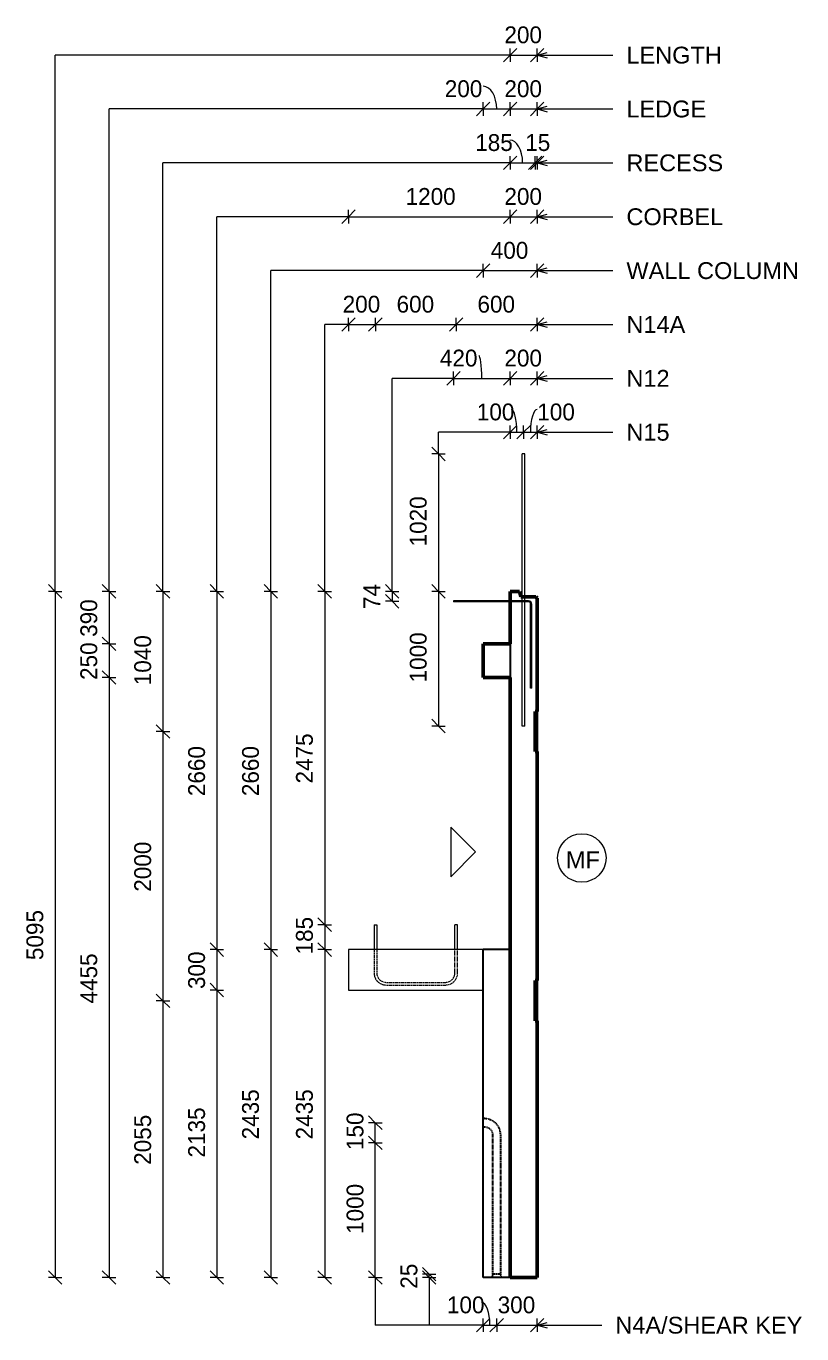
# Model space of a CAD drawing. Header units: millimetres. Extents: x 11044 to 27690, y -2714 to 8859.
# Drawn here: x 21935 to 27690, y -1813 to 7896 of the extents above; entities that cross this region are included whole.
import ezdxf

# ---------------------------------------------------------------- set-up
doc = ezdxf.new("R2010")
doc.units = ezdxf.units.MM
doc.linetypes.add('Dash', pattern=[6.36, 3.18, -3.18])
for name, color, linetype, lineweight in [('A-ANNO-DIMS', 211, 'Continuous', 9), ('A-ANNO-DIMS-50', 211, 'Continuous', 9), ('A-DETL-MBND', 5, 'Continuous', 18), ('A-WALL', 113, 'Continuous', 25), ('A-WALL-HDLN', 110, 'Dash', 25), ('G-ANNO-TEXT', 231, 'Continuous', 9), ('S-BEAM', 12, 'Continuous', 18), ('S-RBAR', 171, 'Continuous', 18)]:
    doc.layers.add(name, color=color, linetype=linetype, lineweight=lineweight)
doc.styles.add('Arial_1', font='arial.ttf', dxfattribs={"height": 125})
doc.styles.add('Nirmala UI Semilight', font='NirmalaS.ttf', dxfattribs={"height": 125})
doc.dimstyles.new('Arrow_Filled_-_2_5_NI_UI', dxfattribs={"dimscale": 304.8, "dimtxt": 130.920493, "dimasz": 0.328084, "dimexe": 0.164042, "dimexo": 0.0625, "dimgap": 0.164042, "dimtad": 1, "dimdec": 4, "dimzin": 0, "dimdsep": 46, "dimtxsty": 'Nirmala UI Semilight', "dimblk1": 'OBLIQUE', "dimblk2": 'OBLIQUE', "dimsah": 1, "dimcen": 0.09, "dimazin": 0, "dimtfac": 1, "dimtdec": 4, "dimtix": 1, "dimtmove": 0, "dimatfit": 3, "dimfxl": 0.164042, "dimfxlon": 1, "dimtvp": 1, "dimtolj": 1, "dimtzin": 0, "dimarcsym": 2})
doc.dimstyles.new('Arrow_Filled_-_2_5_NI_UI_1', dxfattribs={"dimscale": 304.8, "dimtxt": 130.920493, "dimasz": 0.328084, "dimexe": 0.164042, "dimexo": 0.0625, "dimgap": 0.164042, "dimtad": 1, "dimdec": 4, "dimzin": 0, "dimdsep": 46, "dimtxsty": 'Nirmala UI Semilight', "dimblk1": 'OBLIQUE', "dimblk2": 'OBLIQUE', "dimsah": 1, "dimcen": 0.09, "dimazin": 0, "dimtfac": 1, "dimtdec": 4, "dimtix": 1, "dimtmove": 1, "dimatfit": 3, "dimfxl": 0.164042, "dimfxlon": 1, "dimtvp": 1, "dimtolj": 1, "dimtzin": 0, "dimarcsym": 2})

# ---------------------------------------------------------------- blocks, each defined once
blk = doc.blocks.new('DIMBLOCK103-Elevation Right')
at = {"layer": 'A-ANNO-DIMS-50'}
for p, q in [((25526.3, 4881.4), (25476.3, 4831.4)), ((25526.3, 4881.4), (25576.3, 4931.4)), ((25526.3, 4881.4), (25526.3, 4931.4)), ((25526.3, 4881.4), (25626.3, 4881.4)), ((25526.3, 4881.4), (25526.3, 4831.4)), ((25626.3, 4881.4), (25576.3, 4831.4)), ((25626.3, 4881.4), (25676.3, 4931.4)), ((25626.3, 4881.4), (25626.3, 4931.4)), ((25626.3, 4881.4), (25626.3, 4831.4))]:
    blk.add_line(p, q, dxfattribs=at)
blk.add_ellipse((25535.8, 4881.4), major_axis=(0, 169), ratio=0.239796, start_param=4.712389, end_param=6.283185, dxfattribs=at)
at = {"layer": 'A-ANNO-DIMS-50', "color": 0, "insert": (25278.7, 5094.5), "char_height": 125, "width": 308.496, "attachment_point": 1, "line_spacing_factor": 1.142579, "style": 'Nirmala UI Semilight'}
blk.add_mtext('100', dxfattribs=at)
blk = doc.blocks.new('_Oblique')
at = {"color": 0, "linetype": 'ByBlock', "lineweight": -2}
blk.add_line((-0.5, -0.5), (0.5, 0.5), dxfattribs=at)
blk = doc.blocks.new('DIMBLOCK104-Elevation Right')
at = {"layer": 'A-ANNO-DIMS-50'}
for p, q in [((25626.3, 4881.4), (25576.3, 4831.4)), ((25626.3, 4881.4), (25676.3, 4931.4)), ((25626.3, 4881.4), (25626.3, 4931.4)), ((25626.3, 4881.4), (25726.3, 4881.4)), ((25626.3, 4881.4), (25626.3, 4831.4)), ((25726.3, 4881.4), (25676.3, 4831.4)), ((25726.3, 4881.4), (25776.3, 4931.4)), ((25726.3, 4881.4), (25726.3, 4931.4)), ((25726.3, 4881.4), (25726.3, 4831.4))]:
    blk.add_line(p, q, dxfattribs=at)
blk.add_ellipse((25727.4, 4881.4), major_axis=(0, 169), ratio=0.302268, start_param=0, end_param=1.570796, dxfattribs=at)
at = {"layer": 'A-ANNO-DIMS-50', "color": 0, "insert": (25727.4, 5094.5), "char_height": 125, "width": 308.496, "attachment_point": 1, "line_spacing_factor": 1.142579, "style": 'Nirmala UI Semilight'}
blk.add_mtext('100', dxfattribs=at)
blk = doc.blocks.new('DIMBLOCK105-Elevation Right')
at = {"layer": 'A-ANNO-DIMS-50'}
for p, q in [((24994.4, 4720), (24944.4, 4770)), ((24994.4, 4720), (24944.4, 4720)), ((24994.4, 4720), (24994.4, 3700)), ((24994.4, 4720), (25044.4, 4670)), ((24994.4, 4720), (25044.4, 4720)), ((24994.4, 3700), (24944.4, 3750)), ((24994.4, 3700), (24944.4, 3700)), ((24994.4, 3700), (25044.4, 3650)), ((24994.4, 3700), (25044.4, 3700))]:
    blk.add_line(p, q, dxfattribs=at)
at = {"layer": 'A-ANNO-DIMS-50', "color": 0, "insert": (24781.4, 4033.9), "char_height": 125, "width": 422.754, "attachment_point": 1, "rotation": 90, "line_spacing_factor": 1.142579, "style": 'Nirmala UI Semilight'}
blk.add_mtext('1020', dxfattribs=at)
blk = doc.blocks.new('DIMBLOCK106-Elevation Right')
at = {"layer": 'A-ANNO-DIMS-50'}
for p, q in [((24994.4, 3700), (24944.4, 3750)), ((24994.4, 3700), (24944.4, 3700)), ((24994.4, 3700), (24994.4, 2700)), ((24994.4, 3700), (25044.4, 3650)), ((24994.4, 3700), (25044.4, 3700)), ((24994.4, 2700), (24944.4, 2750)), ((24994.4, 2700), (24944.4, 2700)), ((24994.4, 2700), (25044.4, 2650)), ((24994.4, 2700), (25044.4, 2700))]:
    blk.add_line(p, q, dxfattribs=at)
at = {"layer": 'A-ANNO-DIMS-50', "color": 0, "insert": (24781.4, 3023.9), "char_height": 125, "width": 422.754, "attachment_point": 1, "rotation": 90, "line_spacing_factor": 1.142579, "style": 'Nirmala UI Semilight'}
blk.add_mtext('1000', dxfattribs=at)
blk = doc.blocks.new('DIMBLOCK107-Elevation Right')
at = {"layer": 'A-ANNO-DIMS-50'}
for p, q in [((24650.2, 3700), (24600.2, 3750)), ((24650.2, 3700), (24600.2, 3700)), ((24650.2, 3700), (24650.2, 3626)), ((24650.2, 3700), (24700.2, 3650)), ((24650.2, 3700), (24700.2, 3700)), ((24650.2, 3626), (24600.2, 3676)), ((24650.2, 3626), (24600.2, 3626)), ((24650.2, 3626), (24700.2, 3576)), ((24650.2, 3626), (24700.2, 3626))]:
    blk.add_line(p, q, dxfattribs=at)
at = {"layer": 'A-ANNO-DIMS-50', "color": 0, "insert": (24437.1, 3569), "char_height": 125, "width": 225.659, "attachment_point": 1, "rotation": 90, "line_spacing_factor": 1.142579, "style": 'Nirmala UI Semilight'}
blk.add_mtext('74', dxfattribs=at)
blk = doc.blocks.new('DIMBLOCK108-Elevation Right')
at = {"layer": 'A-ANNO-DIMS-50'}
for p, q in [((25106.3, 5281.4), (25056.3, 5231.4)), ((25106.3, 5281.4), (25156.3, 5331.4)), ((25106.3, 5281.4), (25106.3, 5331.4)), ((25106.3, 5281.4), (25526.3, 5281.4)), ((25106.3, 5281.4), (25106.3, 5231.4)), ((25526.3, 5281.4), (25476.3, 5231.4)), ((25526.3, 5281.4), (25576.3, 5331.4)), ((25526.3, 5281.4), (25526.3, 5331.4)), ((25526.3, 5281.4), (25526.3, 5231.4))]:
    blk.add_line(p, q, dxfattribs=at)
blk.add_ellipse((25292.8, 5281.4), major_axis=(0, 169), ratio=0.138911, start_param=4.712389, end_param=6.283185, dxfattribs=at)
at = {"layer": 'A-ANNO-DIMS-50', "color": 0, "insert": (25004.8, 5494.5), "char_height": 125, "width": 345.63, "attachment_point": 1, "line_spacing_factor": 1.142579, "style": 'Nirmala UI Semilight'}
blk.add_mtext('420', dxfattribs=at)
blk = doc.blocks.new('DIMBLOCK109-Elevation Right')
at = {"layer": 'A-ANNO-DIMS-50'}
for p, q in [((25526.3, 5281.4), (25476.3, 5231.4)), ((25526.3, 5281.4), (25576.3, 5331.4)), ((25526.3, 5281.4), (25526.3, 5331.4)), ((25526.3, 5281.4), (25726.3, 5281.4)), ((25526.3, 5281.4), (25526.3, 5231.4)), ((25726.3, 5281.4), (25676.3, 5231.4)), ((25726.3, 5281.4), (25776.3, 5331.4)), ((25726.3, 5281.4), (25726.3, 5331.4)), ((25726.3, 5281.4), (25726.3, 5231.4))]:
    blk.add_line(p, q, dxfattribs=at)
at = {"layer": 'A-ANNO-DIMS-50', "color": 0, "insert": (25483.5, 5494.5), "char_height": 125, "width": 342.774, "attachment_point": 1, "line_spacing_factor": 1.142579, "style": 'Nirmala UI Semilight'}
blk.add_mtext('200', dxfattribs=at)
blk = doc.blocks.new('DIMBLOCK110-Elevation Right')
at = {"layer": 'A-ANNO-DIMS-50'}
for p, q in [((24326.3, 5681.4), (24376.3, 5731.4)), ((24326.3, 5681.4), (24326.3, 5731.4)), ((24526.3, 5681.4), (24576.3, 5731.4)), ((24526.3, 5681.4), (24526.3, 5731.4)), ((24326.3, 5681.4), (24276.3, 5631.4)), ((24326.3, 5681.4), (24526.3, 5681.4)), ((24326.3, 5681.4), (24326.3, 5631.4)), ((24526.3, 5681.4), (24476.3, 5631.4)), ((24526.3, 5681.4), (24526.3, 5631.4))]:
    blk.add_line(p, q, dxfattribs=at)
at = {"layer": 'A-ANNO-DIMS-50', "color": 0, "insert": (24283.5, 5894.5), "char_height": 125, "width": 342.774, "attachment_point": 1, "line_spacing_factor": 1.142579, "style": 'Nirmala UI Semilight'}
blk.add_mtext('200', dxfattribs=at)
blk = doc.blocks.new('DIMBLOCK111-Elevation Right')
at = {"layer": 'A-ANNO-DIMS-50'}
for p, q in [((24526.3, 5681.4), (24576.3, 5731.4)), ((24526.3, 5681.4), (24526.3, 5731.4)), ((25126.3, 5681.4), (25176.3, 5731.4)), ((25126.3, 5681.4), (25126.3, 5731.4)), ((24526.3, 5681.4), (24476.3, 5631.4)), ((24526.3, 5681.4), (25126.3, 5681.4)), ((24526.3, 5681.4), (24526.3, 5631.4)), ((25126.3, 5681.4), (25076.3, 5631.4)), ((25126.3, 5681.4), (25126.3, 5631.4))]:
    blk.add_line(p, q, dxfattribs=at)
at = {"layer": 'A-ANNO-DIMS-50', "color": 0, "insert": (24683.5, 5894.5), "char_height": 125, "width": 342.774, "attachment_point": 1, "line_spacing_factor": 1.142579, "style": 'Nirmala UI Semilight'}
blk.add_mtext('600', dxfattribs=at)
blk = doc.blocks.new('DIMBLOCK112-Elevation Right')
at = {"layer": 'A-ANNO-DIMS-50'}
for p, q in [((25126.3, 5681.4), (25176.3, 5731.4)), ((25126.3, 5681.4), (25126.3, 5731.4)), ((25726.3, 5681.4), (25776.3, 5731.4)), ((25726.3, 5681.4), (25726.3, 5731.4)), ((25126.3, 5681.4), (25076.3, 5631.4)), ((25126.3, 5681.4), (25726.3, 5681.4)), ((25126.3, 5681.4), (25126.3, 5631.4)), ((25726.3, 5681.4), (25676.3, 5631.4)), ((25726.3, 5681.4), (25726.3, 5631.4))]:
    blk.add_line(p, q, dxfattribs=at)
at = {"layer": 'A-ANNO-DIMS-50', "color": 0, "insert": (25283.5, 5894.5), "char_height": 125, "width": 342.774, "attachment_point": 1, "line_spacing_factor": 1.142579, "style": 'Nirmala UI Semilight'}
blk.add_mtext('600', dxfattribs=at)
blk = doc.blocks.new('DIMBLOCK113-Elevation Right')
at = {"layer": 'A-ANNO-DIMS-50'}
for p, q in [((24150.2, 3700), (24100.2, 3750)), ((24150.2, 3700), (24100.2, 3700)), ((24150.2, 3700), (24150.2, 1225)), ((24150.2, 3700), (24200.2, 3650)), ((24150.2, 3700), (24200.2, 3700)), ((24150.2, 1225), (24100.2, 1275)), ((24150.2, 1225), (24100.2, 1225)), ((24150.2, 1225), (24200.2, 1175)), ((24150.2, 1225), (24200.2, 1225))]:
    blk.add_line(p, q, dxfattribs=at)
at = {"layer": 'A-ANNO-DIMS-50', "color": 0, "insert": (23937.1, 2273.3), "char_height": 125, "width": 454.175, "attachment_point": 1, "rotation": 90, "line_spacing_factor": 1.142579, "style": 'Nirmala UI Semilight'}
blk.add_mtext('2475', dxfattribs=at)
blk = doc.blocks.new('DIMBLOCK114-Elevation Right')
at = {"layer": 'A-ANNO-DIMS-50'}
for p, q in [((24150.2, 1225), (24100.2, 1275)), ((24150.2, 1225), (24100.2, 1225)), ((24150.2, 1225), (24150.2, 1040)), ((24150.2, 1225), (24200.2, 1175)), ((24150.2, 1225), (24200.2, 1225)), ((24150.2, 1040), (24100.2, 1090)), ((24150.2, 1040), (24100.2, 1040)), ((24150.2, 1040), (24200.2, 990)), ((24150.2, 1040), (24200.2, 1040))]:
    blk.add_line(p, q, dxfattribs=at)
at = {"layer": 'A-ANNO-DIMS-50', "color": 0, "insert": (23937.1, 1004), "char_height": 125, "width": 308.496, "attachment_point": 1, "rotation": 90, "line_spacing_factor": 1.142579, "style": 'Nirmala UI Semilight'}
blk.add_mtext('185', dxfattribs=at)
blk = doc.blocks.new('DIMBLOCK115-Elevation Right')
at = {"layer": 'A-ANNO-DIMS-50'}
for p, q in [((24150.2, 1040), (24100.2, 1090)), ((24150.2, 1040), (24100.2, 1040)), ((24150.2, 1040), (24150.2, -1395)), ((24150.2, 1040), (24200.2, 990)), ((24150.2, 1040), (24200.2, 1040)), ((24150.2, -1395), (24100.2, -1345)), ((24150.2, -1395), (24100.2, -1395)), ((24150.2, -1395), (24200.2, -1445)), ((24150.2, -1395), (24200.2, -1395))]:
    blk.add_line(p, q, dxfattribs=at)
at = {"layer": 'A-ANNO-DIMS-50', "color": 0, "insert": (23937.1, -369.1), "char_height": 125, "width": 459.888, "attachment_point": 1, "rotation": 90, "line_spacing_factor": 1.142579, "style": 'Nirmala UI Semilight'}
blk.add_mtext('2435', dxfattribs=at)
blk = doc.blocks.new('DIMBLOCK116-Elevation Right')
at = {"layer": 'A-ANNO-DIMS-50'}
for p, q in [((23750.2, 3700), (23700.2, 3750)), ((23750.2, 3700), (23700.2, 3700)), ((23750.2, 3700), (23750.2, 1040)), ((23750.2, 3700), (23800.2, 3650)), ((23750.2, 3700), (23800.2, 3700)), ((23750.2, 1040), (23700.2, 1090)), ((23750.2, 1040), (23700.2, 1040)), ((23750.2, 1040), (23800.2, 990)), ((23750.2, 1040), (23800.2, 1040))]:
    blk.add_line(p, q, dxfattribs=at)
at = {"layer": 'A-ANNO-DIMS-50', "color": 0, "insert": (23537.1, 2179.6), "char_height": 125, "width": 457.032, "attachment_point": 1, "rotation": 90, "line_spacing_factor": 1.142579, "style": 'Nirmala UI Semilight'}
blk.add_mtext('2660', dxfattribs=at)
blk = doc.blocks.new('DIMBLOCK117-Elevation Right')
at = {"layer": 'A-ANNO-DIMS-50'}
for p, q in [((23750.2, 1040), (23700.2, 1090)), ((23750.2, 1040), (23700.2, 1040)), ((23750.2, 1040), (23750.2, -1395)), ((23750.2, 1040), (23800.2, 990)), ((23750.2, 1040), (23800.2, 1040)), ((23750.2, -1395), (23700.2, -1345)), ((23750.2, -1395), (23700.2, -1395)), ((23750.2, -1395), (23800.2, -1445)), ((23750.2, -1395), (23800.2, -1395))]:
    blk.add_line(p, q, dxfattribs=at)
at = {"layer": 'A-ANNO-DIMS-50', "color": 0, "insert": (23537.1, -369.1), "char_height": 125, "width": 459.888, "attachment_point": 1, "rotation": 90, "line_spacing_factor": 1.142579, "style": 'Nirmala UI Semilight'}
blk.add_mtext('2435', dxfattribs=at)
blk = doc.blocks.new('DIMBLOCK118-Elevation Right')
at = {"layer": 'A-ANNO-DIMS-50'}
for p, q in [((23350.2, 3700), (23300.2, 3750)), ((23350.2, 3700), (23300.2, 3700)), ((23350.2, 3700), (23350.2, 1040)), ((23350.2, 3700), (23400.2, 3650)), ((23350.2, 3700), (23400.2, 3700)), ((23350.2, 1040), (23300.2, 1090)), ((23350.2, 1040), (23300.2, 1040)), ((23350.2, 1040), (23400.2, 990)), ((23350.2, 1040), (23400.2, 1040))]:
    blk.add_line(p, q, dxfattribs=at)
at = {"layer": 'A-ANNO-DIMS-50', "color": 0, "insert": (23137.1, 2179.6), "char_height": 125, "width": 457.032, "attachment_point": 1, "rotation": 90, "line_spacing_factor": 1.142579, "style": 'Nirmala UI Semilight'}
blk.add_mtext('2660', dxfattribs=at)
blk = doc.blocks.new('DIMBLOCK119-Elevation Right')
at = {"layer": 'A-ANNO-DIMS-50'}
for p, q in [((23350.2, 1040), (23300.2, 1090)), ((23350.2, 1040), (23300.2, 1040)), ((23350.2, 1040), (23350.2, 740)), ((23350.2, 1040), (23400.2, 990)), ((23350.2, 1040), (23400.2, 1040)), ((23350.2, 740), (23300.2, 790)), ((23350.2, 740), (23300.2, 740)), ((23350.2, 740), (23400.2, 690)), ((23350.2, 740), (23400.2, 740))]:
    blk.add_line(p, q, dxfattribs=at)
at = {"layer": 'A-ANNO-DIMS-50', "color": 0, "insert": (23137.1, 747.2), "char_height": 125, "width": 342.774, "attachment_point": 1, "rotation": 90, "line_spacing_factor": 1.142579, "style": 'Nirmala UI Semilight'}
blk.add_mtext('300', dxfattribs=at)
blk = doc.blocks.new('DIMBLOCK120-Elevation Right')
at = {"layer": 'A-ANNO-DIMS-50'}
for p, q in [((23350.2, 740), (23300.2, 790)), ((23350.2, 740), (23300.2, 740)), ((23350.2, 740), (23350.2, -1395)), ((23350.2, 740), (23400.2, 690)), ((23350.2, 740), (23400.2, 740)), ((23350.2, -1395), (23300.2, -1345)), ((23350.2, -1395), (23300.2, -1395)), ((23350.2, -1395), (23400.2, -1445)), ((23350.2, -1395), (23400.2, -1395))]:
    blk.add_line(p, q, dxfattribs=at)
at = {"layer": 'A-ANNO-DIMS-50', "color": 0, "insert": (23137.1, -503.6), "char_height": 125, "width": 422.754, "attachment_point": 1, "rotation": 90, "line_spacing_factor": 1.142579, "style": 'Nirmala UI Semilight'}
blk.add_mtext('2135', dxfattribs=at)
blk = doc.blocks.new('DIMBLOCK121-Elevation Right')
at = {"layer": 'A-ANNO-DIMS-50'}
for p, q in [((22950.2, 3700), (22900.2, 3750)), ((22950.2, 3700), (22900.2, 3700)), ((22950.2, 3700), (22950.2, 2660)), ((22950.2, 3700), (23000.2, 3650)), ((22950.2, 3700), (23000.2, 3700)), ((22950.2, 2660), (22900.2, 2710)), ((22950.2, 2660), (22900.2, 2660)), ((22950.2, 2660), (23000.2, 2610)), ((22950.2, 2660), (23000.2, 2660))]:
    blk.add_line(p, q, dxfattribs=at)
at = {"layer": 'A-ANNO-DIMS-50', "color": 0, "insert": (22737.1, 3002.7), "char_height": 125, "width": 425.611, "attachment_point": 1, "rotation": 90, "line_spacing_factor": 1.142579, "style": 'Nirmala UI Semilight'}
blk.add_mtext('1040', dxfattribs=at)
blk = doc.blocks.new('DIMBLOCK122-Elevation Right')
at = {"layer": 'A-ANNO-DIMS-50'}
for p, q in [((22950.2, 2660), (22900.2, 2710)), ((22950.2, 2660), (22900.2, 2660)), ((22950.2, 2660), (22950.2, 660)), ((22950.2, 2660), (23000.2, 2610)), ((22950.2, 2660), (23000.2, 2660)), ((22950.2, 660), (22900.2, 710)), ((22950.2, 660), (22900.2, 660)), ((22950.2, 660), (23000.2, 610)), ((22950.2, 660), (23000.2, 660))]:
    blk.add_line(p, q, dxfattribs=at)
at = {"layer": 'A-ANNO-DIMS-50', "color": 0, "insert": (22737.1, 1469.6), "char_height": 125, "width": 457.032, "attachment_point": 1, "rotation": 90, "line_spacing_factor": 1.142579, "style": 'Nirmala UI Semilight'}
blk.add_mtext('2000', dxfattribs=at)
blk = doc.blocks.new('DIMBLOCK123-Elevation Right')
at = {"layer": 'A-ANNO-DIMS-50'}
for p, q in [((22950.2, 660), (22900.2, 710)), ((22950.2, 660), (22900.2, 660)), ((22950.2, 660), (22950.2, -1395)), ((22950.2, 660), (23000.2, 610)), ((22950.2, 660), (23000.2, 660)), ((22950.2, -1395), (22900.2, -1345)), ((22950.2, -1395), (22900.2, -1395)), ((22950.2, -1395), (23000.2, -1445)), ((22950.2, -1395), (23000.2, -1395))]:
    blk.add_line(p, q, dxfattribs=at)
at = {"layer": 'A-ANNO-DIMS-50', "color": 0, "insert": (22737.1, -557.9), "char_height": 125, "width": 457.032, "attachment_point": 1, "rotation": 90, "line_spacing_factor": 1.142579, "style": 'Nirmala UI Semilight'}
blk.add_mtext('2055', dxfattribs=at)
blk = doc.blocks.new('DIMBLOCK124-Elevation Right')
at = {"layer": 'A-ANNO-DIMS-50'}
for p, q in [((25326.3, 6081.4), (25376.3, 6131.4)), ((25326.3, 6081.4), (25326.3, 6131.4)), ((25726.3, 6081.4), (25776.3, 6131.4)), ((25726.3, 6081.4), (25726.3, 6131.4)), ((25326.3, 6081.4), (25276.3, 6031.4)), ((25326.3, 6081.4), (25726.3, 6081.4)), ((25326.3, 6081.4), (25326.3, 6031.4)), ((25726.3, 6081.4), (25676.3, 6031.4)), ((25726.3, 6081.4), (25726.3, 6031.4))]:
    blk.add_line(p, q, dxfattribs=at)
at = {"layer": 'A-ANNO-DIMS-50', "color": 0, "insert": (25382.3, 6294.5), "char_height": 125, "width": 345.63, "attachment_point": 1, "line_spacing_factor": 1.142579, "style": 'Nirmala UI Semilight'}
blk.add_mtext('400', dxfattribs=at)
blk = doc.blocks.new('DIMBLOCK125-Elevation Right')
at = {"layer": 'A-ANNO-DIMS-50'}
for p, q in [((24326.3, 6481.4), (24376.3, 6531.4)), ((24326.3, 6481.4), (24326.3, 6531.4)), ((25526.3, 6481.4), (25576.3, 6531.4)), ((25526.3, 6481.4), (25526.3, 6531.4)), ((24326.3, 6481.4), (24276.3, 6431.4)), ((24326.3, 6481.4), (25526.3, 6481.4)), ((24326.3, 6481.4), (24326.3, 6431.4)), ((25526.3, 6481.4), (25476.3, 6431.4)), ((25526.3, 6481.4), (25526.3, 6431.4))]:
    blk.add_line(p, q, dxfattribs=at)
at = {"layer": 'A-ANNO-DIMS-50', "color": 0, "insert": (24750.2, 6694.5), "char_height": 125, "width": 422.754, "attachment_point": 1, "line_spacing_factor": 1.142579, "style": 'Nirmala UI Semilight'}
blk.add_mtext('1200', dxfattribs=at)
blk = doc.blocks.new('DIMBLOCK126-Elevation Right')
at = {"layer": 'A-ANNO-DIMS-50'}
for p, q in [((25526.3, 6481.4), (25576.3, 6531.4)), ((25526.3, 6481.4), (25526.3, 6531.4)), ((25726.3, 6481.4), (25776.3, 6531.4)), ((25726.3, 6481.4), (25726.3, 6531.4)), ((25526.3, 6481.4), (25476.3, 6431.4)), ((25526.3, 6481.4), (25726.3, 6481.4)), ((25526.3, 6481.4), (25526.3, 6431.4)), ((25726.3, 6481.4), (25676.3, 6431.4)), ((25726.3, 6481.4), (25726.3, 6431.4))]:
    blk.add_line(p, q, dxfattribs=at)
at = {"layer": 'A-ANNO-DIMS-50', "color": 0, "insert": (25483.5, 6694.5), "char_height": 125, "width": 342.774, "attachment_point": 1, "line_spacing_factor": 1.142579, "style": 'Nirmala UI Semilight'}
blk.add_mtext('200', dxfattribs=at)
blk = doc.blocks.new('DIMBLOCK127-Elevation Right')
at = {"layer": 'A-ANNO-DIMS-50'}
for p, q in [((25526.3, 6881.4), (25576.3, 6931.4)), ((25526.3, 6881.4), (25526.3, 6931.4)), ((25711.3, 6881.4), (25761.3, 6931.4)), ((25711.3, 6881.4), (25711.3, 6931.4)), ((25526.3, 6881.4), (25476.3, 6831.4)), ((25526.3, 6881.4), (25711.3, 6881.4)), ((25526.3, 6881.4), (25526.3, 6831.4)), ((25711.3, 6881.4), (25661.3, 6831.4)), ((25711.3, 6881.4), (25711.3, 6831.4))]:
    blk.add_line(p, q, dxfattribs=at)
blk.add_ellipse((25523.8, 6881.4), major_axis=(0, 169), ratio=0.562297, start_param=4.712389, end_param=6.283185, dxfattribs=at)
at = {"layer": 'A-ANNO-DIMS-50', "color": 0, "insert": (25266.7, 7094.5), "char_height": 125, "width": 308.496, "attachment_point": 1, "line_spacing_factor": 1.142579, "style": 'Nirmala UI Semilight'}
blk.add_mtext('185', dxfattribs=at)
blk = doc.blocks.new('DIMBLOCK128-Elevation Right')
at = {"layer": 'A-ANNO-DIMS-50'}
for p, q in [((25711.3, 6881.4), (25761.3, 6931.4)), ((25711.3, 6881.4), (25711.3, 6931.4)), ((25726.3, 6881.4), (25776.3, 6931.4)), ((25726.3, 6881.4), (25726.3, 6931.4)), ((25711.3, 6881.4), (25661.3, 6831.4)), ((25726.3, 6881.4), (25676.3, 6831.4)), ((25711.3, 6881.4), (25726.3, 6881.4)), ((25711.3, 6881.4), (25711.3, 6831.4)), ((25726.3, 6881.4), (25726.3, 6831.4))]:
    blk.add_line(p, q, dxfattribs=at)
at = {"layer": 'A-ANNO-DIMS-50', "color": 0, "insert": (25637.9, 7094.5), "char_height": 125, "width": 194.238, "attachment_point": 1, "line_spacing_factor": 1.142579, "style": 'Nirmala UI Semilight'}
blk.add_mtext('15', dxfattribs=at)
blk = doc.blocks.new('DIMBLOCK129-Elevation Right')
at = {"layer": 'A-ANNO-DIMS-50'}
for p, q in [((25326.3, 7281.4), (25376.3, 7331.4)), ((25326.3, 7281.4), (25326.3, 7331.4)), ((25526.3, 7281.4), (25576.3, 7331.4)), ((25526.3, 7281.4), (25526.3, 7331.4)), ((25326.3, 7281.4), (25276.3, 7231.4)), ((25326.3, 7281.4), (25526.3, 7281.4)), ((25326.3, 7281.4), (25326.3, 7231.4)), ((25526.3, 7281.4), (25476.3, 7231.4)), ((25526.3, 7281.4), (25526.3, 7231.4))]:
    blk.add_line(p, q, dxfattribs=at)
blk.add_ellipse((25326.7, 7281.4), major_axis=(0, 169), ratio=0.589361, start_param=4.712389, end_param=6.283185, dxfattribs=at)
at = {"layer": 'A-ANNO-DIMS-50', "color": 0, "insert": (25041, 7494.5), "char_height": 125, "width": 342.774, "attachment_point": 1, "line_spacing_factor": 1.142579, "style": 'Nirmala UI Semilight'}
blk.add_mtext('200', dxfattribs=at)
blk = doc.blocks.new('DIMBLOCK130-Elevation Right')
at = {"layer": 'A-ANNO-DIMS-50'}
for p, q in [((25526.3, 7281.4), (25576.3, 7331.4)), ((25526.3, 7281.4), (25526.3, 7331.4)), ((25726.3, 7281.4), (25776.3, 7331.4)), ((25726.3, 7281.4), (25726.3, 7331.4)), ((25526.3, 7281.4), (25476.3, 7231.4)), ((25526.3, 7281.4), (25726.3, 7281.4)), ((25526.3, 7281.4), (25526.3, 7231.4)), ((25726.3, 7281.4), (25676.3, 7231.4)), ((25726.3, 7281.4), (25726.3, 7231.4))]:
    blk.add_line(p, q, dxfattribs=at)
at = {"layer": 'A-ANNO-DIMS-50', "color": 0, "insert": (25483.5, 7494.5), "char_height": 125, "width": 342.774, "attachment_point": 1, "line_spacing_factor": 1.142579, "style": 'Nirmala UI Semilight'}
blk.add_mtext('200', dxfattribs=at)
blk = doc.blocks.new('DIMBLOCK131-Elevation Right')
at = {"layer": 'A-ANNO-DIMS-50'}
for p, q in [((25526.3, 7681.4), (25476.3, 7631.4)), ((25526.3, 7681.4), (25576.3, 7731.4)), ((25526.3, 7681.4), (25526.3, 7731.4)), ((25526.3, 7681.4), (25726.3, 7681.4)), ((25526.3, 7681.4), (25526.3, 7631.4)), ((25726.3, 7681.4), (25676.3, 7631.4)), ((25726.3, 7681.4), (25776.3, 7731.4)), ((25726.3, 7681.4), (25726.3, 7731.4)), ((25726.3, 7681.4), (25726.3, 7631.4))]:
    blk.add_line(p, q, dxfattribs=at)
at = {"layer": 'A-ANNO-DIMS-50', "color": 0, "insert": (25483.5, 7894.5), "char_height": 125, "width": 342.774, "attachment_point": 1, "line_spacing_factor": 1.142579, "style": 'Nirmala UI Semilight'}
blk.add_mtext('200', dxfattribs=at)
blk = doc.blocks.new('DIMBLOCK132-Elevation Right')
at = {"layer": 'A-ANNO-DIMS-50'}
for p, q in [((22550.2, 3700), (22500.2, 3750)), ((22550.2, 3700), (22500.2, 3700)), ((22550.2, 3700), (22550.2, 3310)), ((22550.2, 3700), (22600.2, 3650)), ((22550.2, 3700), (22600.2, 3700)), ((22550.2, 3310), (22500.2, 3360)), ((22550.2, 3310), (22500.2, 3310)), ((22550.2, 3310), (22600.2, 3260)), ((22550.2, 3310), (22600.2, 3310))]:
    blk.add_line(p, q, dxfattribs=at)
at = {"layer": 'A-ANNO-DIMS-50', "color": 0, "insert": (22337.1, 3362.2), "char_height": 125, "width": 342.774, "attachment_point": 1, "rotation": 90, "line_spacing_factor": 1.142579, "style": 'Nirmala UI Semilight'}
blk.add_mtext('390', dxfattribs=at)
blk = doc.blocks.new('DIMBLOCK133-Elevation Right')
at = {"layer": 'A-ANNO-DIMS-50'}
for p, q in [((22550.2, 3310), (22500.2, 3360)), ((22550.2, 3310), (22500.2, 3310)), ((22550.2, 3310), (22550.2, 3060)), ((22550.2, 3310), (22600.2, 3260)), ((22550.2, 3310), (22600.2, 3310)), ((22550.2, 3060), (22500.2, 3110)), ((22550.2, 3060), (22500.2, 3060)), ((22550.2, 3060), (22600.2, 3010)), ((22550.2, 3060), (22600.2, 3060))]:
    blk.add_line(p, q, dxfattribs=at)
at = {"layer": 'A-ANNO-DIMS-50', "color": 0, "insert": (22337.1, 3042.2), "char_height": 125, "width": 342.774, "attachment_point": 1, "rotation": 90, "line_spacing_factor": 1.142579, "style": 'Nirmala UI Semilight'}
blk.add_mtext('250', dxfattribs=at)
blk = doc.blocks.new('DIMBLOCK134-Elevation Right')
at = {"layer": 'A-ANNO-DIMS-50'}
for p, q in [((22550.2, 3060), (22500.2, 3110)), ((22550.2, 3060), (22500.2, 3060)), ((22550.2, 3060), (22550.2, -1395)), ((22550.2, 3060), (22600.2, 3010)), ((22550.2, 3060), (22600.2, 3060)), ((22550.2, -1395), (22500.2, -1345)), ((22550.2, -1395), (22500.2, -1395)), ((22550.2, -1395), (22600.2, -1445)), ((22550.2, -1395), (22600.2, -1395))]:
    blk.add_line(p, q, dxfattribs=at)
at = {"layer": 'A-ANNO-DIMS-50', "color": 0, "insert": (22337.1, 639.7), "char_height": 125, "width": 462.744, "attachment_point": 1, "rotation": 90, "line_spacing_factor": 1.142579, "style": 'Nirmala UI Semilight'}
blk.add_mtext('4455', dxfattribs=at)
blk = doc.blocks.new('DIMBLOCK135-Elevation Right')
at = {"layer": 'A-ANNO-DIMS-50'}
for p, q in [((22150.2, 3700), (22100.2, 3750)), ((22150.2, 3700), (22100.2, 3700)), ((22150.2, 3700), (22150.2, -1395)), ((22150.2, 3700), (22200.2, 3650)), ((22150.2, 3700), (22200.2, 3700)), ((22150.2, -1395), (22100.2, -1345)), ((22150.2, -1395), (22100.2, -1395)), ((22150.2, -1395), (22200.2, -1445)), ((22150.2, -1395), (22200.2, -1395))]:
    blk.add_line(p, q, dxfattribs=at)
at = {"layer": 'A-ANNO-DIMS-50', "color": 0, "insert": (21937.1, 962.1), "char_height": 125, "width": 457.032, "attachment_point": 1, "rotation": 90, "line_spacing_factor": 1.142579, "style": 'Nirmala UI Semilight'}
blk.add_mtext('5095', dxfattribs=at)
blk = doc.blocks.new('DIMBLOCK136-Elevation Right')
at = {"layer": 'A-ANNO-DIMS-50'}
for p, q in [((25326.3, -1748.3), (25376.3, -1698.3)), ((25326.3, -1748.3), (25326.3, -1698.3)), ((25426.3, -1748.3), (25476.3, -1698.3)), ((25426.3, -1748.3), (25426.3, -1698.3)), ((25326.3, -1748.3), (25276.3, -1798.3)), ((25326.3, -1748.3), (25426.3, -1748.3)), ((25326.3, -1748.3), (25326.3, -1798.3)), ((25426.3, -1748.3), (25376.3, -1798.3)), ((25426.3, -1748.3), (25426.3, -1798.3))]:
    blk.add_line(p, q, dxfattribs=at)
blk.add_ellipse((25314.2, -1748.3), major_axis=(0, 169), ratio=0.367701, start_param=4.712389, end_param=6.283185, dxfattribs=at)
at = {"layer": 'A-ANNO-DIMS-50', "color": 0, "insert": (25057.1, -1535.2), "char_height": 125, "width": 308.496, "attachment_point": 1, "line_spacing_factor": 1.142579, "style": 'Nirmala UI Semilight'}
blk.add_mtext('100', dxfattribs=at)
blk = doc.blocks.new('DIMBLOCK137-Elevation Right')
at = {"layer": 'A-ANNO-DIMS-50'}
for p, q in [((25426.3, -1748.3), (25476.3, -1698.3)), ((25426.3, -1748.3), (25426.3, -1698.3)), ((25726.3, -1748.3), (25776.3, -1698.3)), ((25726.3, -1748.3), (25726.3, -1698.3)), ((25426.3, -1748.3), (25376.3, -1798.3)), ((25426.3, -1748.3), (25726.3, -1748.3)), ((25426.3, -1748.3), (25426.3, -1798.3)), ((25726.3, -1748.3), (25676.3, -1798.3)), ((25726.3, -1748.3), (25726.3, -1798.3))]:
    blk.add_line(p, q, dxfattribs=at)
at = {"layer": 'A-ANNO-DIMS-50', "color": 0, "insert": (25433.5, -1535.2), "char_height": 125, "width": 342.774, "attachment_point": 1, "line_spacing_factor": 1.142579, "style": 'Nirmala UI Semilight'}
blk.add_mtext('300', dxfattribs=at)
blk = doc.blocks.new('DIMBLOCK138-Elevation Right')
at = {"layer": 'A-ANNO-DIMS-50'}
for p, q in [((24925.7, -1370), (24875.7, -1320)), ((24925.7, -1395), (24875.7, -1345)), ((24925.7, -1370), (24875.7, -1370)), ((24925.7, -1395), (24875.7, -1395)), ((24925.7, -1395), (24925.7, -1370)), ((24925.7, -1370), (24975.7, -1420)), ((24925.7, -1370), (24975.7, -1370)), ((24925.7, -1395), (24975.7, -1445)), ((24925.7, -1395), (24975.7, -1395))]:
    blk.add_line(p, q, dxfattribs=at)
at = {"layer": 'A-ANNO-DIMS-50', "color": 0, "insert": (24712.6, -1477.7), "char_height": 125, "width": 228.516, "attachment_point": 1, "rotation": 90, "line_spacing_factor": 1.142579, "style": 'Nirmala UI Semilight'}
blk.add_mtext('25', dxfattribs=at)
blk = doc.blocks.new('DIMBLOCK139-Elevation Right')
at = {"layer": 'A-ANNO-DIMS-50'}
for p, q in [((24525.7, -395), (24475.7, -345)), ((24525.7, -395), (24475.7, -395)), ((24525.7, -1395), (24525.7, -395)), ((24525.7, -395), (24575.7, -445)), ((24525.7, -395), (24575.7, -395)), ((24525.7, -1395), (24475.7, -1345)), ((24525.7, -1395), (24475.7, -1395)), ((24525.7, -1395), (24575.7, -1445)), ((24525.7, -1395), (24575.7, -1395))]:
    blk.add_line(p, q, dxfattribs=at)
at = {"layer": 'A-ANNO-DIMS-50', "color": 0, "insert": (24312.6, -1071.1), "char_height": 125, "width": 422.754, "attachment_point": 1, "rotation": 90, "line_spacing_factor": 1.142579, "style": 'Nirmala UI Semilight'}
blk.add_mtext('1000', dxfattribs=at)
blk = doc.blocks.new('DIMBLOCK140-Elevation Right')
at = {"layer": 'A-ANNO-DIMS-50'}
for p, q in [((24525.7, -245), (24475.7, -195)), ((24525.7, -245), (24475.7, -245)), ((24525.7, -395), (24525.7, -245)), ((24525.7, -245), (24575.7, -295)), ((24525.7, -245), (24575.7, -245)), ((24525.7, -395), (24475.7, -345)), ((24525.7, -395), (24475.7, -395)), ((24525.7, -395), (24575.7, -445)), ((24525.7, -395), (24575.7, -395))]:
    blk.add_line(p, q, dxfattribs=at)
at = {"layer": 'A-ANNO-DIMS-50', "color": 0, "insert": (24312.6, -448.5), "char_height": 125, "width": 308.496, "attachment_point": 1, "rotation": 90, "line_spacing_factor": 1.142579, "style": 'Nirmala UI Semilight'}
blk.add_mtext('150', dxfattribs=at)

msp = doc.modelspace()

# ---------------------------------------------------------------- linework, layer by layer
at = {"layer": 'A-DETL-MBND'}
for p, q in [((22150.16523, 3700), (22150.16523, 7681.40895)), ((25526.30601, 7681.40895), (22150.16523, 7681.40895)), ((22550.16523, 3700), (22550.16523, 7281.40895)), ((25326.30601, 7281.40895), (22550.16523, 7281.40895)), ((22950.16523, 3700), (22950.16523, 6881.40895)), ((25526.30601, 6881.40895), (22950.16523, 6881.40895)), ((23350.16523, 3700), (23350.16523, 6481.40895)), ((24326.30601, 6481.40895), (23350.16523, 6481.40895)), ((23750.16523, 3700), (23750.16523, 6081.40895)), ((25326.30601, 6081.40895), (23750.16523, 6081.40895)), ((24150.16523, 3700), (24150.16523, 5681.40895)), ((24326.30601, 5681.40895), (24150.16523, 5681.40895)), ((24650.16523, 3700), (24650.16523, 5281.40895)), ((25106.30601, 5281.40895), (24650.16523, 5281.40895)), ((24994.44532, 4720), (24994.44532, 4881.40895)), ((25526.30601, 4881.40895), (24994.44532, 4881.40895)), ((25086.36421, 1948.89741), (25086.36421, 1581.20188)), ((25270.21198, 1765.04964), (25086.36421, 1948.89741)), ((25086.36421, 1581.20188), (25270.21198, 1765.04964)), ((24525.68522, -1395), (24525.68522, -1748.27725)), ((24925.68522, -1395), (24925.68522, -1748.27725)), ((25326.30601, -1748.27725), (24525.68522, -1748.27725))]:
    msp.add_line(p, q, dxfattribs=at)
msp.add_circle((26058.06174, 1720.59031), 180, dxfattribs=at)
at = {"layer": 'A-WALL', "lineweight": 50}
for p, q in [((25596.42568, 3700), (25526.30601, 3700)), ((25526.30601, 3700), (25526.30601, 3310)), ((25606.42568, 3660), (25596.42568, 3700)), ((25716.75591, 3660), (25606.42568, 3660)), ((25726.30601, 3650.4499), (25716.75591, 3660)), ((25726.30601, 2808.89534), (25726.30601, 3650.4499)), ((25526.30601, 3060), (25526.30601, -1395)), ((25711.30601, 2511.10466), (25711.30601, 2808.89534)), ((25711.30601, 2808.89534), (25726.30601, 2808.89534)), ((25726.30601, 2511.10466), (25711.30601, 2511.10466)), ((25726.30601, 809.99309), (25726.30601, 2511.10466)), ((25711.30601, 510.00691), (25711.30601, 809.99309)), ((25711.30601, 809.99309), (25726.30601, 809.99309)), ((25726.30601, 510.00691), (25711.30601, 510.00691)), ((25726.30601, -1395), (25726.30601, 510.00691)), ((25526.30601, -1395), (25726.30601, -1395))]:
    msp.add_line(p, q, dxfattribs=at)
at = {"layer": 'A-WALL'}
for p, q in [((25526.30601, 3310), (25526.30601, 3060)), ((25726.30601, 2808.89534), (25726.30601, 2511.10466)), ((25326.30601, -1395), (25326.30601, 1040)), ((25526.30601, 1040), (25326.30601, 1040)), ((25726.30601, 809.99309), (25726.30601, 510.00691)), ((25526.30601, -1395), (25326.30601, -1395))]:
    msp.add_line(p, q, dxfattribs=at)
at = {"layer": 'A-WALL-HDLN'}
for p, q in [((25336.30601, -215), (25326.30601, -215)), ((25326.30601, -275), (25336.30601, -275)), ((25396.30601, -335), (25396.30601, -1376.12478)), ((25456.30601, -1376.12478), (25456.30601, -335)), ((25398.80601, -1370), (25388.80601, -1395)), ((25453.80601, -1370), (25398.80601, -1370)), ((25463.80601, -1395), (25453.80601, -1370))]:
    msp.add_line(p, q, dxfattribs=at)
at = {"layer": 'A-WALL-HDLN', "flags": 128}
for points in [[(25456.30601, -335), (25452.19645, -303.86472), (25440.14924, -274.86197), (25420.98954, -249.97824), (25396.02964, -230.91788), (25366.9791, -218.98637), (25336.30601, -215)], [(25336.30601, -275), (25358.06891, -279.086), (25376.86772, -290.78747), (25390.14202, -308.51068), (25396.08387, -329.84174), (25396.30601, -335)]]:
    msp.add_lwpolyline(points, dxfattribs=at)
at = {"layer": 'G-ANNO-TEXT', "color": 7}
for p, q in [((25726.30312, 7681.40944), (25801.30323, 7701.50524)), ((25726.30312, 7681.40944), (25801.30301, 7661.31286)), ((25726.30312, 7681.40944), (26288.84169, 7681.40649)), ((25726.30312, 7281.40944), (25801.30323, 7301.50524)), ((25726.30312, 7281.40944), (25801.30301, 7261.31286)), ((25726.30312, 7281.40944), (26288.83959, 7281.40649)), ((25726.30102, 6881.40944), (25801.30112, 6901.50524)), ((25726.30102, 6881.40944), (25801.30091, 6861.31286)), ((25726.30102, 6881.40944), (26288.83748, 6881.40649)), ((25726.29892, 6481.40944), (25801.29902, 6501.50524)), ((25726.29892, 6481.40944), (25801.29881, 6461.31286)), ((25726.29892, 6481.40944), (26288.83538, 6481.40649)), ((25726.29681, 6081.40944), (25801.29692, 6101.50524)), ((25726.29681, 6081.40944), (25801.29671, 6061.31286)), ((25726.29681, 6081.40944), (26288.83328, 6081.40649)), ((25726.29471, 5681.40944), (25801.29482, 5701.50524)), ((25726.29471, 5681.40944), (25801.29461, 5661.31286)), ((25726.29471, 5681.40944), (26288.83118, 5681.40649)), ((25726.29261, 5281.40944), (25801.29272, 5301.50524)), ((25726.29261, 5281.40944), (25801.29251, 5261.31286)), ((25726.29261, 5281.40944), (26288.82908, 5281.40649)), ((25726.29051, 4881.40944), (25801.29062, 4901.50524)), ((25726.29051, 4881.40944), (25801.2904, 4861.31286)), ((25726.29051, 4881.40944), (26288.82698, 4881.40649)), ((25725.80117, -1748.56272), (25800.80128, -1728.46693)), ((25725.80117, -1748.56272), (25800.80107, -1768.65931)), ((25725.80117, -1748.56272), (26206.54697, -1748.56525))]:
    msp.add_line(p, q, dxfattribs=at)
at = {"layer": 'S-BEAM', "lineweight": 50}
for p, q in [((25526.30601, 3310), (25326.30601, 3310)), ((25326.30601, 3310), (25326.30601, 3060)), ((25326.30601, 3060), (25526.30601, 3060))]:
    msp.add_line(p, q, dxfattribs=at)
at = {"layer": 'S-BEAM'}
for p, q in [((25526.30601, 3060), (25526.30601, 3310)), ((24326.30601, 1040), (24326.30601, 740)), ((25326.30601, 1040), (24326.30601, 1040)), ((24326.30601, 740), (25326.30601, 740))]:
    msp.add_line(p, q, dxfattribs=at)
at = {"layer": 'S-RBAR'}
for p, q in [((25636.30601, 4720), (25616.30601, 4720)), ((25616.30601, 2700), (25616.30601, 4720)), ((25636.30601, 2700), (25636.30601, 4720)), ((25662.30601, 3630), (25106.30601, 3630)), ((25106.30601, 3630), (25106.30601, 3622)), ((25662.30601, 3622), (25106.30601, 3622)), ((25678.30601, 2980.31382), (25678.30601, 3606)), ((25686.30601, 2980.31382), (25686.30601, 3606)), ((25686.30601, 2980.31382), (25678.30601, 2980.31382)), ((25636.30601, 2700), (25616.30601, 2700)), ((24516.30601, 1225), (24516.30601, 1040)), ((24516.30601, 1225), (24536.30601, 1225)), ((24536.30601, 1225), (24536.30601, 1040)), ((25136.30601, 1225), (25116.30601, 1225)), ((25116.30601, 1040), (25116.30601, 1225)), ((25136.30601, 1040), (25136.30601, 1225))]:
    msp.add_line(p, q, dxfattribs=at)
at = {"layer": 'S-RBAR', "linetype": 'Dash'}
for p, q in [((24516.30601, 1039.95039), (24516.30601, 867)), ((24536.30601, 1039.95039), (24536.30601, 867)), ((25116.30601, 867), (25116.30601, 1039.95039)), ((25136.30601, 867), (25136.30601, 1039.95039)), ((24606.30601, 797), (25046.30601, 797)), ((24606.30601, 777), (25046.30601, 777))]:
    msp.add_line(p, q, dxfattribs=at)
at = {"layer": 'S-RBAR'}
for radius in [24, 16]:
    msp.add_arc((25662.30601, 3606), radius, 0, 90, dxfattribs=at)
at = {"layer": 'S-RBAR', "linetype": 'Dash'}
for centre, radius, start, end in [((24606.30601, 867), 90, 180, 270), ((24606.30601, 867), 70, 180, 270), ((25046.30601, 867), 70, 270, 0), ((25046.30601, 867), 90, 270, 0)]:
    msp.add_arc(centre, radius, start, end, dxfattribs=at)

# ---------------------------------------------------------------- texts
at = {"layer": 'G-ANNO-TEXT', "color": 7, "char_height": 125, "attachment_point": 1, "rotation": 359.999698981, "style": 'Arial_1'}
for s, insert, width in [('LENGTH', (26388.84202, 7743.90596), 857.805625), ('LEDGE', (26388.83991, 7343.90596), 713.501875), ('RECESS', (26388.83781, 6943.90596), 865.8225), ('CORBEL', (26388.83571, 6543.90596), 865.8225), ('WALL COLUMN', (26388.83361, 6143.90596), 1551.2653125), ('N14A', (26388.83151, 5743.90596), 525.1053125), ('N12', (26388.82941, 5343.90596), 384.81), ('N15', (26388.82731, 4943.90596), 384.81), ('MF', (25939.53853, 1769.52957), 300.6328125), ('N4A/SHEAR KEY', (26306.54729, -1686.06577), 1675.526875)]:
    msp.add_mtext(s, dxfattribs=dict(at, insert=insert, width=width))

# ---------------------------------------------------------------- dimensions: what is measured, and where the dimension line sits
at = {"layer": 'A-ANNO-DIMS'}
for base, p1, p2, override, picture, middle in [((25726.30601, 7681.40895), (25526.30601, 7631.40895), (25726.30601, 7631.40895), {"dimpost": '<>', "dimfxl": 200}, 'DIMBLOCK131-Elevation Right', (25626.30601, 7796.001)), ((25726.30601, 7281.40895), (25526.30601, 7231.40895), (25726.30601, 7231.40895), {"dimpost": '<>', "dimfxl": 200}, 'DIMBLOCK130-Elevation Right', (25626.30601, 7396.001)), ((25726.30601, 6881.40895), (25711.30601, 6831.40895), (25726.30601, 6831.40895), {"dimpost": '<>', "dimfxl": 15}, 'DIMBLOCK128-Elevation Right', (25718.80601, 6996.34968)), ((25526.30601, 6481.40895), (24326.30601, 6431.40895), (25526.30601, 6431.40895), {"dimpost": '<>', "dimfxl": 1200}, 'DIMBLOCK125-Elevation Right', (24926.30601, 6596.34968)), ((25726.30601, 6481.40895), (25526.30601, 6431.40895), (25726.30601, 6431.40895), {"dimpost": '<>', "dimfxl": 200}, 'DIMBLOCK126-Elevation Right', (25626.30601, 6596.001)), ((25726.30601, 6081.40895), (25326.30601, 6031.40895), (25726.30601, 6031.40895), {"dimpost": '<>', "dimfxl": 400}, 'DIMBLOCK124-Elevation Right', (25526.30601, 6196.001)), ((24526.30601, 5681.40895), (24326.30601, 5631.40895), (24526.30601, 5631.40895), {"dimpost": '<>', "dimfxl": 200}, 'DIMBLOCK110-Elevation Right', (24426.30601, 5796.001)), ((25126.30601, 5681.40895), (24526.30601, 5631.40895), (25126.30601, 5631.40895), {"dimpost": '<>', "dimfxl": 600}, 'DIMBLOCK111-Elevation Right', (24826.30601, 5796.04459)), ((25726.30601, 5681.40895), (25126.30601, 5631.40895), (25726.30601, 5631.40895), {"dimpost": '<>', "dimfxl": 600}, 'DIMBLOCK112-Elevation Right', (25426.30601, 5796.04459)), ((25726.30601, 5281.40895), (25526.30601, 5231.40895), (25726.30601, 5231.40895), {"dimpost": '<>', "dimfxl": 200}, 'DIMBLOCK109-Elevation Right', (25626.30601, 5396.001)), ((25726.30601, -1748.27725), (25426.30601, -1698.27725), (25726.30601, -1698.27725), {"dimpost": '<>', "dimfxl": 300}, 'DIMBLOCK137-Elevation Right', (25576.30601, -1633.64162))]:
    dim = msp.add_linear_dim(base=base, p1=p1, p2=p2, dimstyle='Arrow_Filled_-_2_5_NI_UI', override=override, dxfattribs=at)
    dim.commit()
    dim.dimension.update_dxf_attribs({"geometry": picture, "text_midpoint": middle})
for base, p1, p2, override, picture, middle in [((25526.30601, 7281.40895), (25326.30601, 7231.40895), (25526.30601, 7231.40895), {"dimpost": '<>', "dimfxl": 200}, 'DIMBLOCK129-Elevation Right', (25212.43518, 7411.16158)), ((25711.30601, 6881.40895), (25526.30601, 6831.40895), (25711.30601, 6831.40895), {"dimpost": '<>', "dimfxl": 185}, 'DIMBLOCK127-Elevation Right', (25420.93516, 7011.16158)), ((25526.30601, 5281.40895), (25106.30601, 5231.40895), (25526.30601, 5231.40895), {"dimpost": '<>', "dimfxl": 420}, 'DIMBLOCK108-Elevation Right', (25177.61746, 5411.16158)), ((25626.30601, 4881.40895), (25526.30601, 4831.40895), (25626.30601, 4831.40895), {"dimpost": '<>', "dimfxl": 100}, 'DIMBLOCK103-Elevation Right', (25432.94385, 5011.16158)), ((25726.30601, 4881.40895), (25626.30601, 4831.40895), (25726.30601, 4831.40895), {"dimpost": '<>', "dimfxl": 100}, 'DIMBLOCK104-Elevation Right', (25881.64313, 5011.16158)), ((25426.30601, -1748.27725), (25326.30601, -1698.27725), (25426.30601, -1698.27725), {"dimpost": '<>', "dimfxl": 100}, 'DIMBLOCK136-Elevation Right', (25211.32563, -1618.52462))]:
    dim = msp.add_linear_dim(base=base, p1=p1, p2=p2, dimstyle='Arrow_Filled_-_2_5_NI_UI_1', override=override, dxfattribs=at)
    dim.commit()
    dim.dimension.update_dxf_attribs({"geometry": picture, "text_midpoint": middle, "dimtype": 160})
for base, p1, p2, override, picture, middle in [((24994.44532, 3700), (25044.44532, 4720), (25044.44532, 3700), {"dimpost": '<>', "dimfxl": 1020}, 'DIMBLOCK105-Elevation Right', (24879.50459, 4210)), ((24650.16523, 3626), (24700.16523, 3700), (24700.16523, 3626), {"dimpost": '<>', "dimfxl": 74}, 'DIMBLOCK107-Elevation Right', (24537.66523, 3663)), ((22150.16523, -1395), (22200.16523, 3700), (22200.16523, -1395), {"dimpost": '<>', "dimfxl": 5095}, 'DIMBLOCK135-Elevation Right', (22035.52959, 1152.5)), ((22550.16523, 3310), (22600.16523, 3700), (22600.16523, 3310), {"dimpost": '<>', "dimfxl": 390}, 'DIMBLOCK132-Elevation Right', (22435.52959, 3505)), ((22950.16523, 2660), (23000.16523, 3700), (23000.16523, 2660), {"dimpost": '<>', "dimfxl": 1040}, 'DIMBLOCK121-Elevation Right', (22835.2245, 3180)), ((23350.16523, 1040), (23400.16523, 3700), (23400.16523, 1040), {"dimpost": '<>', "dimfxl": 2660}, 'DIMBLOCK118-Elevation Right', (23235.52959, 2370)), ((23750.16523, 1040), (23800.16523, 3700), (23800.16523, 1040), {"dimpost": '<>', "dimfxl": 2660}, 'DIMBLOCK116-Elevation Right', (23635.52959, 2370)), ((24150.16523, 1225), (24200.16523, 3700), (24200.16523, 1225), {"dimpost": '<>', "dimfxl": 2475}, 'DIMBLOCK113-Elevation Right', (24035.57318, 2462.5)), ((24994.44532, 2700), (25044.44532, 3700), (25044.44532, 2700), {"dimpost": '<>', "dimfxl": 1000}, 'DIMBLOCK106-Elevation Right', (24879.50459, 3200)), ((22550.16523, 3060), (22600.16523, 3310), (22600.16523, 3060), {"dimpost": '<>', "dimfxl": 250}, 'DIMBLOCK133-Elevation Right', (22435.57318, 3185)), ((22550.16523, -1395), (22600.16523, 3060), (22600.16523, -1395), {"dimpost": '<>', "dimfxl": 4455}, 'DIMBLOCK134-Elevation Right', (22436.6192, 832.5)), ((22950.16523, 660), (23000.16523, 2660), (23000.16523, 660), {"dimpost": '<>', "dimfxl": 2000}, 'DIMBLOCK122-Elevation Right', (22835.57318, 1660)), ((24150.16523, 1040), (24200.16523, 1225), (24200.16523, 1040), {"dimpost": '<>', "dimfxl": 185}, 'DIMBLOCK114-Elevation Right', (24035.2245, 1132.5)), ((23350.16523, 740), (23400.16523, 1040), (23400.16523, 740), {"dimpost": '<>', "dimfxl": 300}, 'DIMBLOCK119-Elevation Right', (23235.52959, 890)), ((23750.16523, -1395), (23800.16523, 1040), (23800.16523, -1395), {"dimpost": '<>', "dimfxl": 2435}, 'DIMBLOCK117-Elevation Right', (23635.52959, -177.5)), ((24150.16523, -1395), (24200.16523, 1040), (24200.16523, -1395), {"dimpost": '<>', "dimfxl": 2435}, 'DIMBLOCK115-Elevation Right', (24035.52959, -177.5)), ((23350.16523, -1395), (23400.16523, 740), (23400.16523, -1395), {"dimpost": '<>', "dimfxl": 2135}, 'DIMBLOCK120-Elevation Right', (23235.18092, -327.5)), ((22950.16523, -1395), (23000.16523, 660), (23000.16523, -1395), {"dimpost": '<>', "dimfxl": 2055}, 'DIMBLOCK123-Elevation Right', (22835.57318, -367.5)), ((24525.68522, -245), (24575.68522, -395), (24575.68522, -245), {"dimpost": '<>', "dimfxl": 150}, 'DIMBLOCK140-Elevation Right', (24410.74449, -320)), ((24525.68522, -395), (24575.68522, -1395), (24575.68522, -395), {"dimpost": '<>', "dimfxl": 1000}, 'DIMBLOCK139-Elevation Right', (24410.74449, -895)), ((24925.68522, -1370), (24975.68522, -1395), (24975.68522, -1370), {"dimpost": '<>', "dimfxl": 25}, 'DIMBLOCK138-Elevation Right', (24811.09317, -1382.5))]:
    dim = msp.add_linear_dim(base=base, p1=p1, p2=p2, angle=90, dimstyle='Arrow_Filled_-_2_5_NI_UI', override=override, dxfattribs=at)
    dim.commit()
    dim.dimension.update_dxf_attribs({"geometry": picture, "text_midpoint": middle})

doc.saveas('drawing.dxf')
